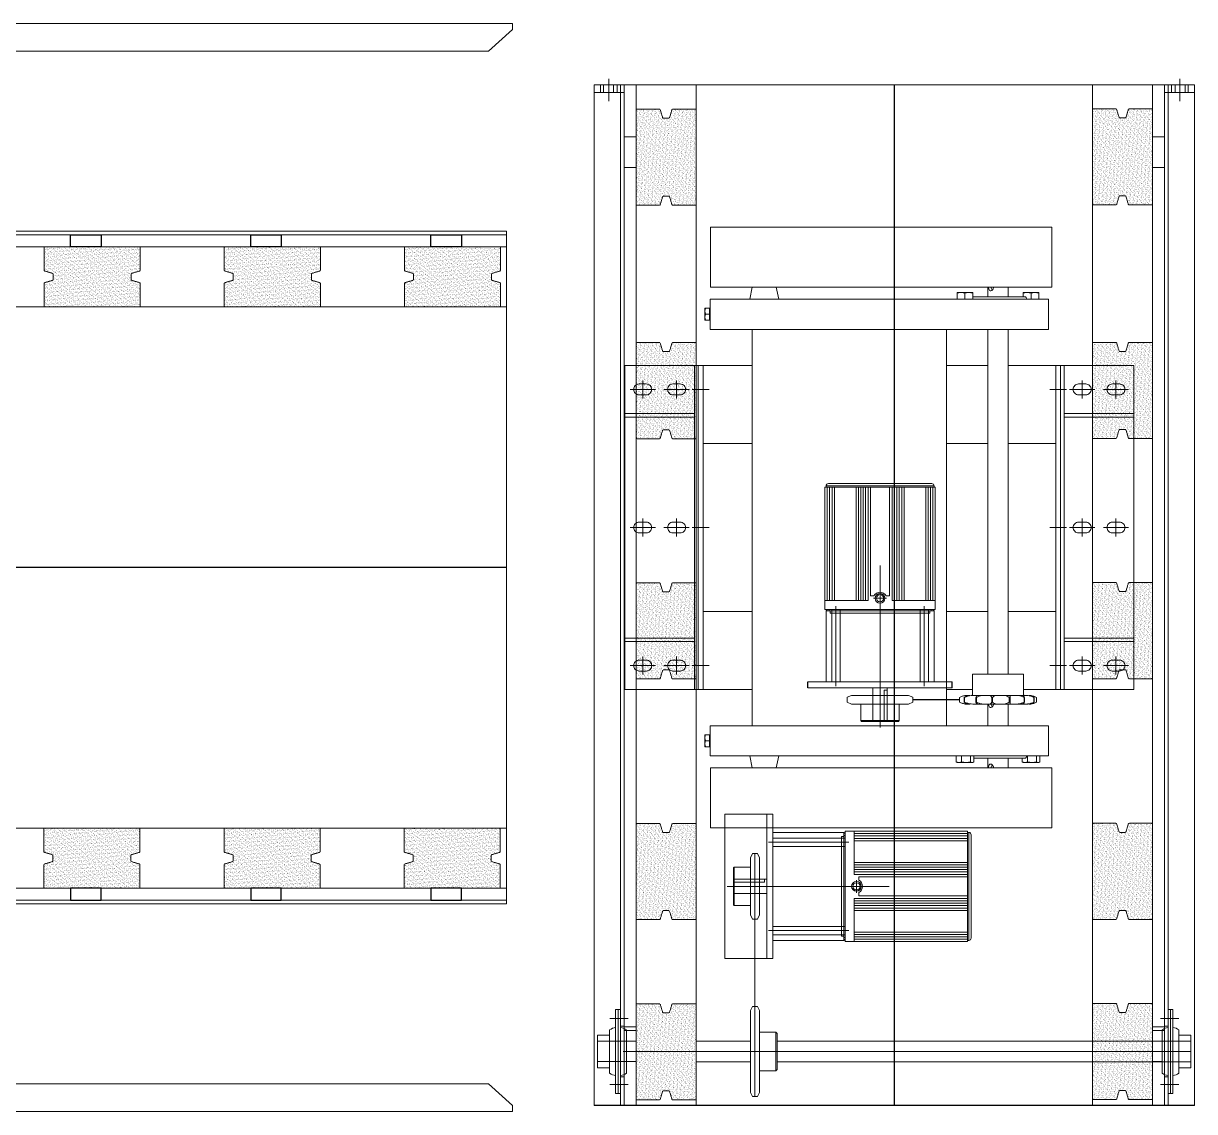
# Model space of a CAD drawing. Header units: millimetres. Extents: x -7602 to 9818, y -387 to 3388.
# Drawn here: x 4992 to 5967, y -104 to 802 of the extents above; entities that cross this region are included whole.
import ezdxf
from ezdxf.lldxf.tags import DXFTag

# ---------------------------------------------------------------- set-up
doc = ezdxf.new("R2010")
doc.units = ezdxf.units.MM
for name, pattern in [('DASHED', [0.75, 0.5, -0.25]), ('DASHED2', [0.375, 0.25, -0.125]), ('HIDDENX2', [0.75, 0.5, -0.25])]:
    doc.linetypes.add(name, pattern=pattern)
for name, color, linetype, lineweight in [('1', 1, 'Continuous', 20), ('2', 5, 'Continuous', 18), ('3', 3, 'HIDDENX2', 18), ('c', 32, 'Continuous', 18), ('LL', 2, 'DASHED', 18), ('动力滚筒线', 6, 'Continuous', 18), ('工件进老化层', 7, 'Continuous', 15), ('空板返回层', 3, 'Continuous', 15), ('粗实线', 7, 'Continuous', 25)]:
    doc.layers.add(name, color=color, linetype=linetype, lineweight=lineweight)
doc.layers.add('l-wire-jj', color=2, linetype='Continuous')
tags = doc.linetypes.add('DIVIDE', pattern=[1.25, 0.5, -0.25, 0, -0.25, 0, -0.25]).pattern_tags.tags
tags[14:15] = [DXFTag(74, 4), DXFTag(75, 0), DXFTag(340, '0'), DXFTag(46, 1.0), DXFTag(50, 0.0), DXFTag(44, 0.0), DXFTag(45, 0.0)]
tags[12:13] = [DXFTag(74, 4), DXFTag(75, 0), DXFTag(340, '0'), DXFTag(46, 1.0), DXFTag(50, 0.0), DXFTag(44, 0.0), DXFTag(45, 0.0)]
tags[10:11] = [DXFTag(74, 4), DXFTag(75, 0), DXFTag(340, '0'), DXFTag(46, 1.0), DXFTag(50, 0.0), DXFTag(44, 0.0), DXFTag(45, 0.0)]
tags[8:9] = [DXFTag(74, 4), DXFTag(75, 0), DXFTag(340, '0'), DXFTag(46, 1.0), DXFTag(50, 0.0), DXFTag(44, 0.0), DXFTag(45, 0.0)]
tags[6:7] = [DXFTag(74, 4), DXFTag(75, 0), DXFTag(340, '0'), DXFTag(46, 1.0), DXFTag(50, 0.0), DXFTag(44, 0.0), DXFTag(45, 0.0)]
tags[4:5] = [DXFTag(74, 4), DXFTag(75, 0), DXFTag(340, '0'), DXFTag(46, 1.0), DXFTag(50, 0.0), DXFTag(44, 0.0), DXFTag(45, 0.0)]

# ---------------------------------------------------------------- blocks, each defined once
blk = doc.blocks.new('gh')
h = blk.add_hatch()
h.set_pattern_fill('AR-SAND', color=4, scale=0.05, style=0)
edge = h.paths.add_edge_path(flags=0)
edge.add_arc((291448.47, 65869.15), 0.75, 270, 360)
edge.add_line((291449.22, 65869.15), (291449.22, 65887.84))
edge.add_arc((291448.47, 65887.84), 0.75, 0, 73.30076)
edge.add_line((291448.69, 65888.56), (291442.26, 65890.49))
edge.add_arc((291442.47, 65891.21), 0.75, 180, 253.30076, ccw=False)
edge.add_line((291441.72, 65891.21), (291441.72, 65895.59))
edge.add_arc((291442.47, 65895.59), 0.75, 106.69924, 180, ccw=False)
edge.add_line((291442.26, 65896.31), (291448.69, 65898.24))
edge.add_arc((291448.47, 65898.96), 0.75, 286.69924, 360)
edge.add_line((291449.22, 65898.96), (291449.22, 65917.65))
edge.add_arc((291448.47, 65917.65), 0.75, 0, 90)
edge.add_line((291448.47, 65918.4), (291409.22, 65918.4))
edge.add_line((291409.22, 65918.4), (291369.97, 65918.4))
edge.add_arc((291369.97, 65917.65), 0.75, 90, 180)
edge.add_line((291369.22, 65917.65), (291369.22, 65898.96))
edge.add_arc((291369.97, 65898.96), 0.75, 180, 253.30076)
edge.add_line((291369.76, 65898.24), (291376.19, 65896.31))
edge.add_arc((291375.97, 65895.59), 0.75, 0, 73.30076, ccw=False)
edge.add_line((291376.72, 65895.59), (291376.72, 65891.21))
edge.add_arc((291375.97, 65891.21), 0.75, 286.69924, 360, ccw=False)
edge.add_line((291376.19, 65890.49), (291369.76, 65888.56))
edge.add_arc((291369.97, 65887.84), 0.75, 106.69924, 180)
edge.add_line((291369.22, 65887.84), (291369.22, 65869.15))
edge.add_arc((291369.97, 65869.15), 0.75, 180, 270)
edge.add_line((291369.97, 65868.4), (291409.22, 65868.4))
edge.add_line((291409.22, 65868.4), (291448.47, 65868.4))
at = {"layer": '3', "lineweight": 0}
for p, q in [((291369.22, 65917.65), (291369.22, 65898.96)), ((291449.22, 65917.65), (291449.22, 65898.96)), ((291369.76, 65898.24), (291376.19, 65896.31)), ((291376.72, 65895.59), (291376.72, 65891.21)), ((291441.72, 65895.59), (291441.72, 65891.21)), ((291448.69, 65898.24), (291442.26, 65896.31)), ((291369.22, 65887.84), (291369.22, 65869.15)), ((291376.19, 65890.49), (291369.76, 65888.56)), ((291442.26, 65890.49), (291448.69, 65888.56)), ((291449.22, 65887.84), (291449.22, 65869.15))]:
    blk.add_line(p, q, dxfattribs=at)
for centre, start, end in [((291369.97, 65917.65), 90, 180), ((291448.47, 65917.65), 0, 90), ((291369.97, 65898.96), 180, 253.30076), ((291375.97, 65895.59), 0, 73.30076), ((291442.47, 65895.59), 106.69924, 180), ((291448.47, 65898.96), 286.69924, 360), ((291369.97, 65887.84), 106.69924, 180), ((291375.97, 65891.21), 286.69924, 360), ((291442.47, 65891.21), 180, 253.30076), ((291448.47, 65887.84), 0, 73.30076), ((291369.97, 65869.15), 180, 270), ((291448.47, 65869.15), 270, 0)]:
    blk.add_arc(centre, 0.75, start, end, dxfattribs=at)
at = {"layer": 'Defpoints', "color": 3, "linetype": 'DASHED', "lineweight": 0}
for p in [(291369.47, 65898.4), (291448.97, 65898.4)]:
    blk.add_point(p, dxfattribs=at)
at = {"layer": '粗实线', "lineweight": 0}
for p, q in [((291404.22, 65918.4), (291369.97, 65918.4)), ((291448.47, 65918.4), (291369.97, 65918.4)), ((291369.97, 65868.4), (291404.22, 65868.4)), ((291369.97, 65868.4), (291448.47, 65868.4))]:
    blk.add_line(p, q, dxfattribs=at)
blk = doc.blocks.new('erhgrth')
at = {"color": 1}
blk.add_line((23774.18, 98991.44, -468.32), (23774.18, 98001.44, -468.32), dxfattribs=at)
at = {"color": 1, "elevation": -888.05}
for points in [[(23497.18, 98953.94), (23507.18, 98953.94), (23507.18, 98928.54), (23497.18, 98928.54)], [(24051.18, 98953.94), (24041.18, 98953.94), (24041.18, 98928.54), (24051.18, 98928.54)], [(23497.18, 98803.94), (23507.18, 98803.94), (23507.18, 98778.54), (23497.18, 98778.54)], [(24051.18, 98803.94), (24041.18, 98803.94), (24041.18, 98778.54), (24051.18, 98778.54)], [(23497.18, 98653.94), (23507.18, 98653.94), (23507.18, 98628.54), (23497.18, 98628.54)], [(24051.18, 98653.94), (24041.18, 98653.94), (24041.18, 98628.54), (24051.18, 98628.54)]]:
    blk.add_lwpolyline(points, close=True, dxfattribs=at)
at = {"layer": '2', "color": 3, "linetype": 'Continuous', "lineweight": 0}
for p, q in [((23494.18, 98001.44, -96.35), (23494.18, 98991.44, -1536.86)), ((24054.18, 98001.44, -96.35), (24054.18, 98991.44, -1536.86))]:
    blk.add_line(p, q, dxfattribs=at)
at = {"layer": '3', "lineweight": 0}
for p, q in [((23991.18, 98989.98, -600.24), (23991.18, 98985.18, -600.24)), ((24041.18, 98985.18, -600.24), (24041.18, 98989.98, -600.24))]:
    blk.add_line(p, q, dxfattribs=at)
at = {"layer": '空板返回层', "ltscale": 0.5}
blk.add_line((23494.18, 98991.44, 106.8), (24054.18, 98991.44, -1043.43), dxfattribs=at)
at = {"layer": '粗实线', "lineweight": 0}
for p, q in [((23497.18, 98001.44, -96.35), (23497.18, 98991.44, -1536.86)), ((23507.18, 98001.44, -888.05), (23507.18, 98991.44, -888.05)), ((23557.18, 98991.44, -888.05), (23557.18, 98001.44, -888.05)), ((24041.18, 98991.44, -1392.81), (23991.18, 98991.44, -1392.81)), ((23991.18, 98991.44, -1392.81), (23991.18, 98001.44, -1392.81)), ((24041.18, 98001.44, -1392.81), (24041.18, 98991.44, -1392.81)), ((24051.18, 98001.44, -96.35), (24051.18, 98991.44, -1536.86))]:
    blk.add_line(p, q, dxfattribs=at)
at = {"color": 4, "extrusion": (0, 0, -1), "rotation": 90}
for p in [(42361.22, -192462.99, 888.05), (41877.22, -192462.79, 888.05), (42361.22, -192612.99, 888.05), (41877.22, -192612.79, 888.05), (42361.22, -192762.99, 888.05), (41877.22, -192762.79, 888.05)]:
    blk.add_blockref('gh', p, dxfattribs=at)
blk = doc.blocks.new('erhryhtyj')
at = {"layer": '2', "color": 3, "linetype": 'Continuous', "lineweight": 0}
for p, q in [((23321.18, 97001.44, 984.17), (23321.18, 99001.44, 47.55)), ((23321.18, 99001.44, 47.55), (23326.18, 99001.44, 47.55)), ((23344.18, 98981.44, 47.55), (23326.18, 99001.44, 47.55)), ((24204.18, 98981.44, 47.55), (24222.18, 99001.44, 47.55)), ((24227.18, 99001.44, 47.55), (24222.18, 99001.44, 47.55)), ((24227.18, 97001.44, 984.17), (24227.18, 99001.44, 47.55)), ((23344.18, 97021.44, -240.26), (23344.18, 98981.44, 47.55)), ((24204.18, 97021.44, -240.26), (24204.18, 98981.44, 47.55))]:
    blk.add_line(p, q, dxfattribs=at)
at = {"color": 1}
blk.add_blockref('erhgrth', (0, 5), dxfattribs=at)
blk = doc.blocks.new('A$C21461CE7')
at = {"color": 2}
for p, q in [((152.6, 116.6, 2353.14), (152.59, 121.6, 2353.14)), ((272.6, 116.6, 2353.14), (272.59, 121.6, 2353.14)), ((278.66, 106.6, 2353.14), (239.85, 106.6, 2353.14))]:
    blk.add_line(p, q, dxfattribs=at)
at = {"layer": '1', "color": 2, "lineweight": 0}
for p, q in [((212.6, 105.71, 2353.14), (212.59, 218.42, 2353.14)), ((207.13, 191.1, 2353.14), (217.88, 191.1, 2353.14)), ((175.83, 117.82, 2353.14), (175.82, 184.61, 2353.14)), ((249.36, 117.83, 2353.14), (249.36, 184.61, 2353.14)), ((212.6, 83.56, 2353.14), (212.59, 125.78, 2353.14))]:
    blk.add_line(p, q, dxfattribs=at)
at = {"layer": '2', "color": 2, "lineweight": 0}
for p, q in [((172.33, 121.6, 2353.14), (172.32, 181.6, 2353.14)), ((179.33, 121.6, 2353.14), (179.32, 181.6, 2353.14)), ((245.86, 121.6, 2353.14), (245.86, 181.6, 2353.14)), ((252.86, 121.6, 2353.14), (252.86, 181.6, 2353.14)), ((216.1, 89.6, 2353.14), (216.1, 114.6, 2353.14)), ((218.6, 114.6, 2353.14), (216.1, 114.6, 2353.14))]:
    blk.add_line(p, q, dxfattribs=at)
at = {"layer": '动力滚筒线', "color": 2, "lineweight": 0}
for p, q in [((206.6, 89.6, 2353.14), (206.6, 116.6, 2353.14)), ((218.6, 89.6, 2353.14), (218.6, 116.6, 2353.14))]:
    blk.add_line(p, q, dxfattribs=at)
at = {"layer": '工件进老化层', "color": 2, "ltscale": 0.5}
for p, q in [((71.4, 500, 2353.14), (71.4, 450, 2353.14)), ((71.4, 500, 2353.14), (116.2, 500, 2353.14)), ((310.8, 500, 2353.14), (116.2, 500, 2353.14)), ((310.8, 500, 2353.14), (355.6, 500, 2353.14)), ((355.61, 450, 2353.14), (355.6, 500, 2353.14)), ((71.4, 450, 2353.14), (116.2, 450, 2353.14)), ((106.2, 450, 2353.14), (104.2, 440, 2353.14)), ((310.81, 450, 2353.14), (116.2, 450, 2353.14)), ((128.2, 440, 2353.14), (126.2, 450, 2353.14)), ((302.31, 450, 2353.14), (302.31, 442, 2353.14)), ((310.81, 450, 2353.14), (355.61, 450, 2353.14)), ((319.31, 442, 2353.14), (319.31, 450, 2353.14)), ((121.5, 440, 2353.14), (71.2, 440, 2353.14)), ((71.2, 440, 2353.14), (71.2, 436.5, 2353.14)), ((352.81, 440, 2353.14), (121.5, 440, 2353.14)), ((276.81, 445.09, 2353.14), (276.81, 445.67, 2353.14)), ((276.81, 445.67, 2353.14), (280.06, 445.67, 2353.14)), ((276.81, 440, 2353.14), (276.81, 445.09, 2353.14)), ((283.31, 445.09, 2353.14), (280.06, 445.67, 2353.14)), ((280.06, 445.67, 2353.14), (286.56, 445.67, 2353.14)), ((283.31, 440, 2353.14), (283.31, 445.09, 2353.14)), ((289.81, 445.09, 2353.14), (286.56, 445.67, 2353.14)), ((289.81, 445.67, 2353.14), (286.56, 445.67, 2353.14)), ((289.81, 445.67, 2353.14), (289.81, 445.09, 2353.14)), ((289.81, 440, 2353.14), (289.81, 445.09, 2353.14)), ((289.81, 442, 2353.14), (290.89, 442, 2353.14)), ((290.89, 442, 2353.14), (333.81, 442, 2353.14)), ((331.8, 445.09, 2353.14), (331.8, 445.68, 2353.14)), ((331.8, 445.68, 2353.14), (335.05, 445.68, 2353.14)), ((331.8, 442, 2353.14), (331.8, 445.09, 2353.14)), ((338.3, 445.1, 2353.14), (335.05, 445.68, 2353.14)), ((335.05, 445.68, 2353.14), (341.55, 445.68, 2353.14)), ((338.3, 440, 2353.14), (338.3, 445.1, 2353.14)), ((344.8, 445.1, 2353.14), (341.55, 445.68, 2353.14)), ((344.8, 445.68, 2353.14), (341.55, 445.68, 2353.14)), ((344.8, 445.68, 2353.14), (344.8, 445.1, 2353.14)), ((344.8, 440, 2353.14), (344.8, 445.1, 2353.14)), ((352.81, 440, 2353.14), (352.81, 415, 2353.14)), ((67.27, 432.5, 2353.14), (66.82, 432.5, 2353.14)), ((66.82, 432.5, 2353.14), (66.82, 430, 2353.14)), ((67.27, 427.5, 2353.14), (66.82, 430, 2353.14)), ((66.82, 430, 2353.14), (66.82, 425, 2353.14)), ((70.7, 432.5, 2353.14), (67.27, 432.5, 2353.14)), ((71.2, 432.5, 2353.14), (70.7, 432.5, 2353.14)), ((70.7, 432.5, 2353.14), (70.7, 430, 2353.14)), ((70.7, 430, 2353.14), (70.7, 427.5, 2353.14)), ((71.2, 436.5, 2353.14), (71.2, 415, 2353.14)), ((67.27, 422.5, 2353.14), (66.82, 425, 2353.14)), ((66.82, 422.5, 2353.14), (66.82, 425, 2353.14)), ((66.82, 422.5, 2353.14), (67.27, 422.5, 2353.14)), ((70.7, 427.5, 2353.14), (67.27, 427.5, 2353.14)), ((70.7, 422.5, 2353.14), (67.27, 422.5, 2353.14)), ((70.7, 427.5, 2353.14), (70.7, 425, 2353.14)), ((70.7, 425, 2353.14), (70.7, 422.5, 2353.14)), ((70.7, 422.5, 2353.14), (71.2, 422.5, 2353.14)), ((71.2, 415, 2353.14), (352.81, 415, 2353.14)), ((302.31, 415, 2353.14), (302.31, 128, 2353.14)), ((319.31, 128, 2353.14), (319.31, 415, 2353.14)), ((58.2, 115, 2353.14), (58.2, 385, 2353.14)), ((106.2, 385, 2353.14), (61.2, 385, 2353.14)), ((61.2, 385, 2353.14), (61.2, 115, 2353.14)), ((65.2, 385, 2353.14), (65.2, 115, 2353.14)), ((302.31, 385, 2353.14), (267.81, 385, 2353.14)), ((362.81, 385, 2353.14), (319.31, 385, 2353.14)), ((358.81, 115, 2353.14), (358.81, 385, 2353.14)), ((362.81, 115, 2353.14), (362.81, 385, 2353.14)), ((365.81, 115, 2353.14), (365.81, 385, 2353.14)), ((15, 357.5, 2353.14), (15, 372.5, 2353.14)), ((43.2, 357.5, 2353.14), (43.2, 372.5, 2353.14)), ((380.81, 357.5, 2353.14), (380.81, 372.5, 2353.14)), ((409, 357.5, 2353.14), (409, 372.5, 2353.14)), ((25.5, 365, 2353.14), (4.5, 365, 2353.14)), ((53.7, 365, 2353.14), (32.7, 365, 2353.14)), ((67.17, 365, 2353.14), (56.08, 365, 2353.14)), ((67.17, 365, 2353.14), (56.08, 365, 2353.14)), ((70.2, 365, 2353.14), (56.2, 365, 2353.14)), ((353.81, 365, 2353.14), (367.81, 365, 2353.14)), ((370.31, 365, 2353.14), (391.31, 365, 2353.14)), ((398.5, 365, 2353.14), (419.5, 365, 2353.14)), ((58.2, 345, 2353.14), (0, 345, 2353.14)), ((58.2, 342, 2353.14), (0, 342, 2353.14)), ((365.81, 345, 2353.14), (424, 345, 2353.14)), ((365.81, 342, 2353.14), (424, 342, 2353.14)), ((106.2, 320, 2353.14), (65.2, 320, 2353.14)), ((302.31, 320, 2353.14), (267.81, 320, 2353.14)), ((358.81, 320, 2353.14), (319.31, 320, 2353.14)), ((15, 242.5, 2353.14), (15, 257.5, 2353.14)), ((43.2, 242.5, 2353.14), (43.2, 257.5, 2353.14)), ((380.81, 242.5, 2353.14), (380.81, 257.5, 2353.14)), ((409, 242.5, 2353.14), (409, 257.5, 2353.14)), ((25.5, 250, 2353.14), (4.5, 250, 2353.14)), ((53.7, 250, 2353.14), (32.7, 250, 2353.14)), ((67.17, 250, 2353.14), (56.08, 250, 2353.14)), ((67.17, 250, 2353.14), (56.08, 250, 2353.14)), ((70.2, 250, 2353.14), (56.2, 250, 2353.14)), ((353.81, 250, 2353.14), (367.81, 250, 2353.14)), ((370.31, 250, 2353.14), (391.31, 250, 2353.14)), ((398.5, 250, 2353.14), (419.5, 250, 2353.14)), ((65.2, 180, 2353.14), (106.2, 180, 2353.14)), ((267.81, 180, 2353.14), (302.31, 180, 2353.14)), ((319.31, 180, 2353.14), (358.81, 180, 2353.14)), ((58.2, 158, 2353.14), (0.01, 158, 2353.14)), ((365.81, 158, 2353.14), (424.01, 158, 2353.14)), ((58.2, 155, 2353.14), (0.01, 155, 2353.14)), ((365.81, 155, 2353.14), (424.01, 155, 2353.14)), ((15.01, 127.5, 2353.14), (15.01, 142.5, 2353.14)), ((43.2, 127.5, 2353.14), (43.2, 142.5, 2353.14)), ((380.81, 127.5, 2353.14), (380.81, 142.5, 2353.14)), ((409.01, 127.5, 2353.14), (409.01, 142.5, 2353.14)), ((25.51, 135, 2353.14), (4.51, 135, 2353.14)), ((53.7, 135, 2353.14), (32.7, 135, 2353.14)), ((67.18, 135, 2353.14), (56.08, 135, 2353.14)), ((70.2, 135, 2353.14), (56.2, 135, 2353.14)), ((289.51, 128, 2353.14), (289.51, 110.8, 2353.14)), ((289.51, 128, 2353.14), (332.11, 128, 2353.14)), ((332.11, 110.8, 2353.14), (332.11, 128, 2353.14)), ((353.81, 135, 2353.14), (367.81, 135, 2353.14)), ((370.31, 135, 2353.14), (391.31, 135, 2353.14)), ((398.51, 135, 2353.14), (419.51, 135, 2353.14)), ((61.2, 115, 2353.14), (106.2, 115, 2353.14)), ((267.81, 115, 2353.14), (289.51, 115, 2353.14)), ((278.66, 108.55, 2353.14), (278.7, 108.55, 2353.14)), ((278.66, 104.65, 2353.14), (278.66, 108.55, 2353.14)), ((278.7, 108.55, 2353.14), (278.7, 104.65, 2353.14)), ((282.74, 108.55, 2353.14), (283.01, 108.55, 2353.14)), ((282.74, 104.65, 2353.14), (282.74, 108.55, 2353.14)), ((283.01, 108.55, 2353.14), (283.01, 104.65, 2353.14)), ((285.24, 110.2, 2353.14), (283.95, 110.14, 2353.14)), ((284.85, 110.2, 2353.14), (285.24, 110.2, 2353.14)), ((287.2, 110.2, 2353.14), (285.24, 110.2, 2353.14)), ((289.7, 110.2, 2353.14), (288.39, 110.14, 2353.14)), ((294.12, 110.2, 2353.14), (289.7, 110.2, 2353.14)), ((292.39, 108.55, 2353.14), (292.83, 108.55, 2353.14)), ((292.39, 104.65, 2353.14), (292.39, 108.55, 2353.14)), ((292.83, 108.55, 2353.14), (292.83, 104.65, 2353.14)), ((293.75, 110.14, 2353.14), (294.1, 110.2, 2353.14)), ((294.1, 110.2, 2353.14), (298.34, 110.2, 2353.14)), ((298.34, 110.2, 2353.14), (297.27, 110.14, 2353.14)), ((304.37, 110.2, 2353.14), (298.34, 110.2, 2353.14)), ((304.61, 110.14, 2353.14), (304.37, 110.2, 2353.14)), ((304.37, 110.2, 2353.14), (309.45, 110.2, 2353.14)), ((305.68, 108.55, 2353.14), (306.21, 108.55, 2353.14)), ((305.68, 104.65, 2353.14), (305.68, 108.55, 2353.14)), ((306.21, 108.55, 2353.14), (306.21, 104.65, 2353.14)), ((309.45, 110.2, 2353.14), (308.83, 110.14, 2353.14)), ((315.91, 110.2, 2353.14), (309.45, 110.2, 2353.14)), ((316.71, 110.14, 2353.14), (315.91, 110.2, 2353.14)), ((315.91, 110.2, 2353.14), (320.84, 110.2, 2353.14)), ((319.99, 108.55, 2353.14), (320.5, 108.55, 2353.14)), ((319.99, 104.65, 2353.14), (319.99, 108.55, 2353.14)), ((320.5, 108.55, 2353.14), (320.5, 104.65, 2353.14)), ((320.8, 110.16, 2353.14), (320.78, 110.14, 2353.14)), ((326.45, 110.2, 2353.14), (320.84, 110.2, 2353.14)), ((320.89, 103.38, 2353.14), (320.89, 109.83, 2353.14)), ((327.63, 110.14, 2353.14), (326.45, 110.2, 2353.14)), ((326.45, 110.2, 2353.14), (330.23, 110.2, 2353.14)), ((333.89, 110.2, 2353.14), (330.09, 110.2, 2353.14)), ((330.23, 110.2, 2353.14), (330.76, 110.14, 2353.14)), ((332.11, 115, 2353.14), (362.81, 115, 2353.14)), ((332.48, 108.55, 2353.14), (332.88, 108.55, 2353.14)), ((332.48, 104.65, 2353.14), (332.48, 108.55, 2353.14)), ((332.88, 108.55, 2353.14), (332.88, 104.65, 2353.14)), ((335.23, 110.14, 2353.14), (333.89, 110.2, 2353.14)), ((333.89, 110.2, 2353.14), (335.78, 110.2, 2353.14)), ((337.99, 110.14, 2353.14), (336.76, 110.2, 2353.14)), ((340.68, 108.55, 2353.14), (340.88, 108.55, 2353.14)), ((340.68, 104.65, 2353.14), (340.68, 108.55, 2353.14)), ((340.88, 108.55, 2353.14), (340.88, 104.65, 2353.14)), ((342.96, 104.65, 2353.14), (342.96, 108.55, 2353.14)), ((278.66, 104.65, 2353.14), (278.7, 104.65, 2353.14)), ((282.74, 104.65, 2353.14), (283.01, 104.65, 2353.14)), ((283.95, 103.06, 2353.14), (285.24, 103, 2353.14)), ((284.86, 103, 2353.14), (285.24, 103, 2353.14)), ((285.24, 103, 2353.14), (287.21, 103, 2353.14)), ((288.39, 103.06, 2353.14), (289.7, 103, 2353.14)), ((289.7, 103, 2353.14), (294.12, 103, 2353.14)), ((292.39, 104.65, 2353.14), (292.83, 104.65, 2353.14)), ((294.1, 103, 2353.14), (293.75, 103.06, 2353.14)), ((294.1, 103, 2353.14), (298.34, 103, 2353.14)), ((297.27, 103.06, 2353.14), (298.34, 103, 2353.14)), ((298.34, 103, 2353.14), (304.37, 103, 2353.14)), ((302.31, 103, 2353.14), (302.31, 85, 2353.14)), ((304.37, 103, 2353.14), (304.61, 103.06, 2353.14)), ((304.37, 103, 2353.14), (309.45, 103, 2353.14)), ((305.68, 104.65, 2353.14), (306.21, 104.65, 2353.14)), ((308.83, 103.06, 2353.14), (309.45, 103, 2353.14)), ((309.45, 103, 2353.14), (315.91, 103, 2353.14)), ((315.91, 103, 2353.14), (316.71, 103.06, 2353.14)), ((315.91, 103, 2353.14), (320.84, 103, 2353.14)), ((319.31, 85, 2353.14), (319.31, 103, 2353.14)), ((319.99, 104.65, 2353.14), (320.5, 104.65, 2353.14)), ((320.78, 103.06, 2353.14), (320.8, 103.04, 2353.14)), ((320.84, 103, 2353.14), (326.45, 103, 2353.14)), ((326.45, 103, 2353.14), (327.63, 103.06, 2353.14)), ((326.45, 103, 2353.14), (330.23, 103, 2353.14)), ((330.1, 103, 2353.14), (333.89, 103, 2353.14)), ((330.76, 103.06, 2353.14), (330.23, 103, 2353.14)), ((332.48, 104.65, 2353.14), (332.88, 104.65, 2353.14)), ((333.89, 103, 2353.14), (335.23, 103.06, 2353.14)), ((333.89, 103, 2353.14), (335.78, 103, 2353.14)), ((336.76, 103, 2353.14), (337.99, 103.06, 2353.14)), ((340.68, 104.65, 2353.14), (340.88, 104.65, 2353.14)), ((71.2, 85, 2353.14), (121.2, 85, 2353.14)), ((71.2, 63.5, 2353.14), (71.2, 85, 2353.14)), ((352.81, 85, 2353.14), (121.2, 85, 2353.14)), ((352.81, 85, 2353.14), (352.81, 60, 2353.14)), ((67.28, 77.5, 2353.14), (66.83, 77.5, 2353.14)), ((66.83, 77.5, 2353.14), (66.83, 75, 2353.14)), ((67.28, 72.5, 2353.14), (66.83, 75, 2353.14)), ((66.83, 75, 2353.14), (66.83, 70, 2353.14)), ((67.28, 67.5, 2353.14), (66.83, 70, 2353.14)), ((66.83, 67.5, 2353.14), (66.83, 70, 2353.14)), ((70.7, 77.5, 2353.14), (67.28, 77.5, 2353.14)), ((70.7, 72.5, 2353.14), (67.28, 72.5, 2353.14)), ((71.2, 77.5, 2353.14), (70.7, 77.5, 2353.14)), ((70.7, 77.5, 2353.14), (70.7, 75, 2353.14)), ((70.7, 75, 2353.14), (70.7, 72.5, 2353.14)), ((70.7, 72.5, 2353.14), (70.7, 70, 2353.14)), ((70.7, 70, 2353.14), (70.7, 67.5, 2353.14)), ((66.83, 67.5, 2353.14), (67.28, 67.5, 2353.14)), ((70.7, 67.5, 2353.14), (67.28, 67.5, 2353.14)), ((70.7, 67.5, 2353.14), (71.2, 67.5, 2353.14)), ((71.2, 60, 2353.14), (71.2, 63.5, 2353.14)), ((121.51, 60, 2353.14), (71.2, 60, 2353.14)), ((106.21, 50, 2353.14), (104.21, 60, 2353.14)), ((352.81, 60, 2353.14), (121.51, 60, 2353.14)), ((128.21, 60, 2353.14), (126.21, 50, 2353.14)), ((275.88, 60, 2353.14), (275.88, 54.9, 2353.14)), ((280.44, 60, 2353.14), (280.44, 54.9, 2353.14)), ((287.88, 60, 2353.14), (287.88, 54.91, 2353.14)), ((290.76, 60, 2353.14), (290.76, 54.91, 2353.14)), ((335.43, 60, 2353.14), (335.43, 54.91, 2353.14)), ((342.88, 60, 2353.14), (342.88, 54.91, 2353.14)), ((345.75, 60, 2353.14), (345.75, 54.91, 2353.14)), ((71.41, 50, 2353.14), (71.41, 0, 2353.14)), ((71.41, 50, 2353.14), (116.21, 50, 2353.14)), ((310.81, 50, 2353.14), (116.21, 50, 2353.14)), ((275.88, 54.9, 2353.14), (278.16, 54.32, 2353.14)), ((276.3, 54.69, 2353.14), (275.88, 54.9, 2353.14)), ((276.82, 54.32, 2353.14), (276.28, 54.63, 2353.14)), ((276.82, 54.32, 2353.14), (278.16, 54.32, 2353.14)), ((284.16, 54.32, 2353.14), (278.16, 54.32, 2353.14)), ((280.44, 54.9, 2353.14), (284.16, 54.32, 2353.14)), ((289.32, 54.32, 2353.14), (284.16, 54.32, 2353.14)), ((289.32, 54.32, 2353.14), (289.82, 54.32, 2353.14)), ((290.35, 54.63, 2353.14), (289.82, 54.32, 2353.14)), ((333.81, 58, 2353.14), (290.76, 58, 2353.14)), ((302.31, 58, 2353.14), (302.31, 50, 2353.14)), ((310.81, 50, 2353.14), (355.61, 50, 2353.14)), ((319.31, 50, 2353.14), (319.31, 58, 2353.14)), ((330.87, 58, 2353.14), (330.87, 54.91, 2353.14)), ((330.87, 54.91, 2353.14), (333.15, 54.33, 2353.14)), ((331.29, 54.7, 2353.14), (330.87, 54.91, 2353.14)), ((331.81, 54.33, 2353.14), (331.27, 54.64, 2353.14)), ((331.81, 54.33, 2353.14), (333.15, 54.33, 2353.14)), ((339.16, 54.33, 2353.14), (333.15, 54.33, 2353.14)), ((335.43, 54.91, 2353.14), (339.16, 54.33, 2353.14)), ((344.31, 54.33, 2353.14), (339.16, 54.33, 2353.14)), ((344.81, 54.33, 2353.14), (344.31, 54.33, 2353.14)), ((345.35, 54.64, 2353.14), (344.81, 54.33, 2353.14)), ((355.61, 0, 2353.14), (355.61, 50, 2353.14)), ((310.81, 0, 2353.14), (71.41, 0, 2353.14)), ((310.81, 0, 2353.14), (355.61, 0, 2353.14))]:
    blk.add_line(p, q, dxfattribs=at)
at = {"layer": '工件进老化层', "color": 2, "ltscale": 0.5, "elevation": 2353.14}
for points in [[(307, 450), (306.99, 449.74), (306.77, 448.82), (306.31, 448.01), (305.65, 447.38), (304.91, 447.04), (304.24, 447.04), (303.7, 447.34), (303.3, 447.92), (303.04, 448.76), (302.93, 449.75), (302.93, 450)], [(280.06, 445.67), (279.83, 445.67), (276.81, 445.09)], [(286.56, 445.67), (286.33, 445.67), (283.31, 445.09)], [(335.05, 445.68), (334.82, 445.67), (331.8, 445.09)], [(341.55, 445.68), (341.32, 445.67), (338.3, 445.1)], [(66.82, 430), (66.82, 430.18), (67.27, 432.5)], [(66.82, 425), (66.82, 425.18), (67.27, 427.5)], [(106.2, 415), (106.2, 85)], [(267.81, 85), (267.81, 415)], [(307.01, 103), (307, 102.74), (306.78, 101.82), (306.32, 101.01), (305.66, 100.38), (304.92, 100.04), (304.25, 100.04), (303.71, 100.34), (303.31, 100.92), (303.05, 101.76), (302.94, 102.75), (302.94, 103)], [(320.5, 104.65), (320.8, 103.88), (320.89, 103.33), (320.78, 103.06)], [(66.83, 75), (66.83, 75.18), (67.28, 77.5)], [(66.83, 70), (66.83, 70.18), (67.28, 72.5)], [(278.16, 54.32), (278.32, 54.33), (280.44, 54.9)], [(284.16, 54.32), (284.43, 54.33), (287.88, 54.91)], [(287.88, 54.91), (288.97, 54.36), (289.32, 54.32)], [(289.32, 54.32), (290.44, 54.69), (290.76, 54.91)], [(302.94, 50), (302.97, 50.71), (303.13, 51.58), (303.44, 52.32), (303.93, 52.82), (304.57, 53), (305.26, 52.84), (305.94, 52.39), (306.54, 51.67), (306.92, 50.73), (307.01, 50)], [(333.15, 54.33), (333.31, 54.33), (335.43, 54.91)], [(339.16, 54.33), (339.42, 54.33), (342.88, 54.91)], [(342.88, 54.91), (343.96, 54.36), (344.31, 54.33)], [(344.31, 54.33), (345.44, 54.69), (345.75, 54.91)]]:
    blk.add_lwpolyline(points, dxfattribs=at)
for points in [[(0.01, 115), (0, 385), (61.2, 385), (61.2, 115)], [(424.01, 115), (424, 385), (362.81, 385), (362.81, 115)]]:
    blk.add_lwpolyline(points, close=True, dxfattribs=at)
for points in [[(7.5, 365, -0.414214), (12, 369.5), (18, 369.5, -0.414214), (22.5, 365, -0.414214), (18, 360.5), (12, 360.5, -0.414214)], [(35.7, 365, -0.414214), (40.2, 369.5), (46.2, 369.5, -0.414214), (50.7, 365, -0.414214), (46.2, 360.5), (40.2, 360.5, -0.414214)], [(388.31, 365, 0.414214), (383.81, 369.5), (377.81, 369.5, 0.414214), (373.31, 365, 0.414214), (377.81, 360.5), (383.81, 360.5, 0.414214)], [(416.5, 365, 0.414214), (412, 369.5), (406, 369.5, 0.414214), (401.5, 365, 0.414214), (406, 360.5), (412, 360.5, 0.414214)], [(7.5, 250, -0.414214), (12, 254.5), (18, 254.5, -0.414214), (22.5, 250, -0.414214), (18, 245.5), (12, 245.5, -0.414214)], [(35.7, 250, -0.414214), (40.2, 254.5), (46.2, 254.5, -0.414214), (50.7, 250, -0.414214), (46.2, 245.5), (40.2, 245.5, -0.414214)], [(388.31, 250, 0.414214), (383.81, 254.5), (377.81, 254.5, 0.414214), (373.31, 250, 0.414214), (377.81, 245.5), (383.81, 245.5, 0.414214)], [(416.5, 250, 0.414214), (412, 254.5), (406, 254.5, 0.414214), (401.5, 250, 0.414214), (406, 245.5), (412, 245.5, 0.414214)], [(7.51, 135, -0.414214), (12.01, 139.5), (18.01, 139.5, -0.414214), (22.51, 135, -0.414214), (18.01, 130.5), (12.01, 130.5, -0.414214)], [(35.7, 135, -0.414214), (40.2, 139.5), (46.2, 139.5, -0.414214), (50.7, 135, -0.414214), (46.2, 130.5), (40.2, 130.5, -0.414214)], [(388.31, 135, 0.414214), (383.81, 139.5), (377.81, 139.5, 0.414214), (373.31, 135, 0.414214), (377.81, 130.5), (383.81, 130.5, 0.414214)], [(416.51, 135, 0.414214), (412.01, 139.5), (406.01, 139.5, 0.414214), (401.51, 135, 0.414214), (406.01, 130.5), (412.01, 130.5, 0.414214)]]:
    blk.add_lwpolyline(points, format="xyb", close=True, dxfattribs=at)
at = {"layer": '工件进老化层', "color": 2, "ltscale": 0.5}
for centre, radius, start, end in [((308.68, 449.88, 2353.14), 3.58, 178.0208, 219.3626), ((328.33, 437.63, 2353.14), 7, 19.75959, 38.59308), ((284.35, 99.09, 2353.14), 11.04, 96.24038, 121.01128), ((285.22, 96.5, 2353.14), 13.7, 95.32827, 118.42577), ((286.91, 104.02, 2353.14), 6.16, 96.08101, 132.63498), ((290.27, 93.92, 2353.14), 16.33, 96.62216, 116.39201), ((284.86, 97.5, 2353.14), 12.7, 95.15454, 97.73443), ((284.86, 97.5, 2353.14), 12.7, 90.00122, 95.15454), ((288.91, 110.8, 2353.14), 0.6, 270.00122, 0.00122), ((294.11, 108.45, 2353.14), 1.73, 102.20452, 176.80347), ((299.76, 96.23, 2353.14), 14.13, 100.15766, 119.35359), ((311.41, 113.54, 2353.14), 7.6, 206.57917, 221.07243), ((312.88, 100.53, 2353.14), 10.43, 112.88384, 129.77383), ((314.5, 101.42, 2353.14), 9, 52.42511, 75.82081), ((317.15, 110.26, 2353.14), 3.77, 332.90285, 353.38713), ((325.79, 96.35, 2353.14), 13.91, 61.25019, 82.38521), ((330.39, 107.44, 2353.14), 2.72, 23.92569, 82.0325), ((332.71, 110.8, 2353.14), 0.6, 180.00122, 270.00122), ((333.67, 94.67, 2353.14), 15.55, 63.19391, 84.25181), ((336.77, 97.5, 2353.14), 12.7, 84.95933, 90.00122), ((336.11, 102.36, 2353.14), 7.82, 52.41429, 84.99355), ((336.77, 97.5, 2353.14), 12.7, 82.27776, 84.95933), ((336.85, 98.01, 2353.14), 12.19, 59.87773, 84.6495), ((284.48, 114.52, 2353.14), 11.46, 239.49107, 263.4202), ((285.23, 116.75, 2353.14), 13.75, 241.61694, 264.63392), ((286.79, 108.91, 2353.14), 5.88, 226.45865, 264.83024), ((290.05, 118.54, 2353.14), 15.57, 243.12409, 263.86662), ((284.85, 115.7, 2353.14), 12.7, 262.34157, 264.95933), ((284.85, 115.7, 2353.14), 12.7, 264.95933, 270.00122), ((294.22, 104.84, 2353.14), 1.84, 185.83538, 255.16153), ((299.19, 115.38, 2353.14), 12.47, 239.35766, 261.13598), ((318.15, 95.14, 2353.14), 15.69, 142.67375, 149.67953), ((308.68, 102.88, 2353.14), 3.58, 178.02095, 219.36287), ((311.46, 110.32, 2353.14), 7.72, 227.23808, 250.10914), ((313.51, 113.82, 2353.14), 11.23, 286.52907, 305.2299), ((325.35, 118.18, 2353.14), 15.29, 278.57995, 297.78954), ((330.36, 105.79, 2353.14), 2.76, 278.35635, 335.69035), ((333.54, 118.98, 2353.14), 16.01, 276.05762, 296.50155), ((336.77, 115.7, 2353.14), 12.7, 270.00122, 275.15454), ((335.99, 111.16, 2353.14), 8.14, 275.68081, 306.91624), ((336.77, 115.7, 2353.14), 12.7, 275.15454, 277.74063), ((336.91, 114.99, 2353.14), 11.98, 275.1323, 300.34536), ((328.34, 62.37, 2353.14), 7, 321.40937, 340.24285), ((308.67, 50.13, 2353.14), 3.57, 140.03409, 182.02865)]:
    blk.add_arc(centre, radius, start, end, dxfattribs=at)
at = {"layer": '粗实线', "color": 2, "lineweight": 0}
for p, q in [((166.59, 283.6, 2353.14), (212.59, 283.6, 2353.14)), ((166.59, 283.6, 2353.14), (166.59, 181.6, 2353.14)), ((167.59, 283.6, 2353.14), (167.59, 284.6, 2353.14)), ((167.59, 284.6, 2353.14), (212.59, 284.6, 2353.14)), ((168.59, 283.6, 2353.14), (168.59, 189.1, 2353.14)), ((169.59, 286.6, 2353.14), (212.59, 286.6, 2353.14)), ((170.59, 283.6, 2353.14), (170.59, 189.1, 2353.14)), ((172.59, 283.6, 2353.14), (172.59, 189.1, 2353.14)), ((174.59, 283.6, 2353.14), (174.59, 189.1, 2353.14)), ((192.59, 283.6, 2353.14), (192.59, 189.1, 2353.14)), ((194.59, 283.6, 2353.14), (194.59, 189.1, 2353.14)), ((196.59, 283.6, 2353.14), (196.59, 189.1, 2353.14)), ((198.59, 283.6, 2353.14), (198.59, 189.1, 2353.14)), ((200.59, 283.6, 2353.14), (200.59, 189.1, 2353.14)), ((202.59, 283.6, 2353.14), (202.59, 189.1, 2353.14)), ((204.59, 283.6, 2353.14), (204.59, 193.1, 2353.14)), ((255.59, 286.6, 2353.14), (212.59, 286.6, 2353.14)), ((257.59, 284.6, 2353.14), (212.59, 284.6, 2353.14)), ((258.59, 283.6, 2353.14), (212.59, 283.6, 2353.14)), ((220.59, 283.6, 2353.14), (220.59, 193.1, 2353.14)), ((222.59, 283.6, 2353.14), (222.59, 189.1, 2353.14)), ((224.59, 283.6, 2353.14), (224.59, 189.1, 2353.14)), ((226.59, 283.6, 2353.14), (226.59, 189.1, 2353.14)), ((228.59, 283.6, 2353.14), (228.59, 189.1, 2353.14)), ((230.59, 283.6, 2353.14), (230.59, 189.1, 2353.14)), ((232.59, 283.6, 2353.14), (232.59, 189.1, 2353.14)), ((250.59, 283.6, 2353.14), (250.59, 189.1, 2353.14)), ((252.59, 283.6, 2353.14), (252.59, 189.1, 2353.14)), ((254.59, 283.6, 2353.14), (254.59, 189.1, 2353.14)), ((256.59, 283.6, 2353.14), (256.59, 189.1, 2353.14)), ((257.59, 283.6, 2353.14), (257.59, 284.6, 2353.14)), ((258.59, 283.6, 2353.14), (258.59, 181.6, 2353.14)), ((166.59, 189.1, 2353.14), (202.59, 189.1, 2353.14)), ((204.59, 193.1, 2353.14), (207.4, 193.1, 2353.14)), ((220.59, 193.1, 2353.14), (217.79, 193.1, 2353.14)), ((258.59, 189.1, 2353.14), (222.59, 189.1, 2353.14)), ((166.59, 181.6, 2353.14), (212.59, 181.6, 2353.14)), ((167.59, 180.6, 2353.14), (168.59, 181.6, 2353.14)), ((167.59, 180.6, 2353.14), (257.59, 180.6, 2353.14)), ((167.59, 121.6, 2353.14), (167.59, 180.6, 2353.14)), ((256.59, 181.6, 2353.14), (168.59, 181.6, 2353.14)), ((170.09, 180.6, 2353.14), (170.09, 181.6, 2353.14)), ((170.09, 180.6, 2353.14), (212.59, 180.6, 2353.14)), ((171.09, 180.6, 2353.14), (171.09, 178.6, 2353.14)), ((171.09, 178.6, 2353.14), (212.59, 178.6, 2353.14)), ((258.59, 181.6, 2353.14), (212.59, 181.6, 2353.14)), ((255.09, 180.6, 2353.14), (212.59, 180.6, 2353.14)), ((254.09, 178.6, 2353.14), (212.59, 178.6, 2353.14)), ((254.09, 180.6, 2353.14), (254.09, 178.6, 2353.14)), ((255.09, 180.6, 2353.14), (255.09, 181.6, 2353.14)), ((256.59, 181.6, 2353.14), (257.59, 180.6, 2353.14)), ((257.59, 121.6, 2353.14), (257.59, 180.6, 2353.14)), ((272.59, 121.6, 2353.14), (152.59, 121.6, 2353.14)), ((257.59, 121.6, 2353.14), (167.59, 121.6, 2353.14)), ((272.6, 116.6, 2353.14), (152.6, 116.6, 2353.14)), ((185.34, 108.75, 2353.14), (188.84, 110.25, 2353.14)), ((185.34, 108.75, 2353.14), (185.34, 104.45, 2353.14)), ((236.35, 110.25, 2353.14), (188.84, 110.25, 2353.14)), ((230.6, 116.6, 2353.14), (194.6, 116.6, 2353.14)), ((239.85, 108.75, 2353.14), (236.35, 110.25, 2353.14)), ((239.85, 104.45, 2353.14), (239.85, 108.75, 2353.14)), ((185.34, 104.45, 2353.14), (188.84, 102.95, 2353.14)), ((188.84, 102.95, 2353.14), (236.35, 102.95, 2353.14)), ((196.6, 89.25, 2353.14), (196.6, 102.95, 2353.14)), ((228.6, 89.25, 2353.14), (228.6, 102.95, 2353.14)), ((239.85, 104.45, 2353.14), (236.35, 102.95, 2353.14))]:
    blk.add_line(p, q, dxfattribs=at)
at = {"layer": '粗实线', "color": 2, "linetype": 'Continuous', "lineweight": 0}
for p, q in [((197.25, 88.6, 2353.14), (196.6, 89.25, 2353.14)), ((196.6, 89.25, 2353.14), (228.6, 89.25, 2353.14)), ((197.25, 88.6, 2353.14), (227.95, 88.6, 2353.14)), ((227.95, 88.6, 2353.14), (228.6, 89.25, 2353.14))]:
    blk.add_line(p, q, dxfattribs=at)
at = {"layer": '粗实线', "color": 2, "lineweight": 0}
for radius in [4.04, 3]:
    blk.add_circle((212.59, 191.1, 2353.14), radius, dxfattribs=at)
for centre, radius, start, end in [((169.59, 284.6, 2353.14), 2, 90.00122, 180.00122), ((255.59, 284.6, 2353.14), 2, 0.00122, 90.00122), ((212.59, 190.1, 2353.14), 6, 30.00122, 150.00122)]:
    blk.add_arc(centre, radius, start, end, dxfattribs=at)
blk = doc.blocks.new('tntyr')
at = {"color": 1}
blk.add_line((100312.81, 66342, -2089.73), (101162.81, 66342, -2089.73), dxfattribs=at)
at = {"layer": '1', "lineweight": 0}
for p, q in [((100307.92, 66579.69, -2089.73), (100326.45, 66579.69, -2089.73)), ((101090.31, 66563.7, -2089.73), (101090.31, 66578.93, -2089.73)), ((101145.31, 66563.7, -2089.73), (101145.31, 66578.93, -2089.73)), ((100980.31, 66225.11, -2089.73), (100980.31, 66337.82, -2089.73)), ((100985.77, 66310.5, -2089.73), (100975.01, 66310.5, -2089.73)), ((100943.54, 66237.22, -2089.73), (100943.54, 66304.01, -2089.73)), ((101017.07, 66237.22, -2089.73), (101017.07, 66304.01, -2089.73)), ((100980.31, 66202.96, -2089.73), (100980.31, 66245.18, -2089.73)), ((101090.31, 66120.29, -2089.73), (101090.31, 66105.07, -2089.73)), ((101145.31, 66120.29, -2089.73), (101145.31, 66105.07, -2089.73)), ((100307.92, 66104.3, -2089.73), (100326.45, 66104.3, -2089.73))]:
    blk.add_line(p, q, dxfattribs=at)
at = {"layer": '2', "linetype": 'Continuous', "lineweight": 0}
for p, q in [((101104.31, 66579, -2089.73), (101104.31, 66589, -2089.73)), ((101104.31, 66589, -2089.73), (101131.31, 66589, -2089.73)), ((101131.31, 66579, -2089.73), (101131.31, 66589, -2089.73)), ((101099.81, 66579, -2089.73), (101135.81, 66579, -2089.73)), ((101162.81, 66569.99, -1801.92), (100312.81, 66569.99, -3026.34)), ((101082.81, 66570, -2089.73), (101082.81, 66574, -2089.73)), ((101082.81, 66574, -2089.73), (101152.81, 66574, -2089.73)), ((101082.81, 66572, -2089.73), (101152.81, 66572, -2089.73)), ((101152.81, 66570, -2089.73), (101152.81, 66574, -2089.73)), ((101162.81, 66113.99, -1801.92), (100312.81, 66113.99, -3026.34)), ((101082.81, 66114, -2089.73), (101082.81, 66110, -2089.73)), ((101082.81, 66112, -2089.73), (101152.81, 66112, -2089.73)), ((101082.81, 66110, -2089.73), (101152.81, 66110, -2089.73)), ((101096.81, 66117, -2089.73), (101096.81, 66114, -2089.73)), ((101138.81, 66117, -2089.73), (101138.81, 66114, -2089.73)), ((101152.81, 66114, -2089.73), (101152.81, 66110, -2089.73)), ((101099.81, 66105, -2089.73), (101135.81, 66105, -2089.73)), ((101104.31, 66105, -2089.73), (101104.31, 66095, -2089.73)), ((101131.31, 66105, -2089.73), (101131.31, 66095, -2089.73)), ((101104.31, 66095, -2089.73), (101131.31, 66095, -2089.73))]:
    blk.add_line(p, q, dxfattribs=at)
at = {"layer": '2', "lineweight": 0}
for p, q in [((100940.04, 66241, -2089.73), (100940.04, 66301, -2089.73)), ((100947.04, 66241, -2089.73), (100947.04, 66301, -2089.73)), ((101013.57, 66241, -2089.73), (101013.57, 66301, -2089.73)), ((101020.57, 66241, -2089.73), (101020.57, 66301, -2089.73)), ((100974.31, 66234, -2089.73), (100976.81, 66234, -2089.73)), ((100976.81, 66209, -2089.73), (100976.81, 66234, -2089.73))]:
    blk.add_line(p, q, dxfattribs=at)
at = {"layer": '2', "linetype": 'Continuous', "lineweight": 0}
for centre, start, end in [((101108.21, 66572.74, -2089.73), 143.30726, 173.08992), ((101127.4, 66572.74, -2089.73), 6.91008, 36.69274), ((101108.21, 66571.26, -2089.73), 186.91008, 216.69274), ((101127.4, 66571.26, -2089.73), 323.30726, 353.08992), ((101108.21, 66112.74, -2089.73), 143.30726, 173.08992), ((101127.4, 66112.74, -2089.73), 6.91008, 36.69274), ((101108.21, 66111.26, -2089.73), 186.91008, 216.69274), ((101127.4, 66111.26, -2089.73), 323.30726, 353.08992)]:
    blk.add_arc(centre, 10.48, start, end, dxfattribs=at)
at = {"layer": '3', "lineweight": 0}
for p, q in [((101162.81, 66592, -2089.73), (101162.81, 66567, -2089.73)), ((100329.06, 66557, -2089.73), (100324.26, 66557, -2089.73)), ((100324.26, 66507, -2089.73), (100329.06, 66507, -2089.73)), ((100974.31, 66209, -2089.73), (100974.31, 66236, -2089.73)), ((100986.31, 66209, -2089.73), (100986.31, 66236, -2089.73)), ((100324.26, 66177, -2089.73), (100329.06, 66177, -2089.73)), ((101162.61, 66177, -2089.73), (101157.81, 66177, -2089.73)), ((101162.61, 66177, -2089.73), (101162.61, 66127, -2089.73)), ((100329.06, 66127, -2089.73), (100324.26, 66127, -2089.73)), ((101157.81, 66127, -2089.73), (101162.61, 66127, -2089.73)), ((101162.81, 66092, -2089.73), (101162.81, 66117, -2089.73))]:
    blk.add_line(p, q, dxfattribs=at)
at = {"layer": 'c', "lineweight": 0}
blk.add_line((101117.81, 66116.25, -2089.73), (101117.81, 66589, -2089.73), dxfattribs=at)
at = {"layer": 'c', "color": 6, "linetype": 'DIVIDE', "lineweight": 0}
blk.add_line((100953.05, 66226, -2089.73), (101155.52, 66226, -2089.73), dxfattribs=at)
at = {"layer": 'l-wire-jj', "color": 4}
blk.add_line((101162.81, 66591.99, -2089.73), (101162.81, 66092, -2089.73), dxfattribs=at)
at = {"layer": 'LL', "color": 4, "lineweight": 0}
for p, q in [((101097.31, 66557, -2089.73), (101097.31, 66567, -2089.73)), ((101097.31, 66117, -2089.73), (101097.31, 66127, -2089.73))]:
    blk.add_line(p, q, dxfattribs=at)
at = {"layer": '空板返回层', "ltscale": 0.5}
for p, q in [((100312.81, 66092, -2089.73), (100312.81, 66592, -2089.73)), ((100312.81, 66591.99, -3026.34), (101162.81, 66591.99, -1801.92)), ((101162.81, 66591.99, -2089.73), (101162.81, 66091.99, -2089.73)), ((101162.81, 66091.99, -1801.92), (100312.81, 66091.99, -2089.73))]:
    blk.add_line(p, q, dxfattribs=at)
at = {"layer": '粗实线', "lineweight": 0}
for p, q in [((101162.81, 66591.99, -1801.92), (100312.81, 66591.99, -3026.34)), ((100319.26, 66592, -2089.73), (100319.26, 66567, -2089.73)), ((101109.31, 66244.35, -2089.73), (101109.31, 66589, -2089.73)), ((101126.31, 66244.35, -2089.73), (101126.31, 66589, -2089.73)), ((101162.81, 66592, -2089.73), (101162.81, 66567, -2089.73)), ((100319.26, 66586.56, -2089.73), (100312.81, 66586.56, -2089.73)), ((100312.81, 66586.56, -2089.73), (100312.81, 66572.83, -2089.73)), ((100319.26, 66584.05, -2089.73), (100312.81, 66584.05, -2089.73)), ((100319.26, 66575.8, -2089.73), (100312.81, 66575.8, -2089.73)), ((100312.81, 66572.83, -2089.73), (100319.26, 66572.83, -2089.73)), ((101096.81, 66567, -2089.73), (101096.81, 66570, -2089.73)), ((101138.81, 66567, -2089.73), (101138.81, 66570, -2089.73)), ((101162.81, 66566.99, -1801.92), (100312.81, 66566.99, -3026.34)), ((100356.36, 66557, -2089.73), (100356.36, 66567, -2089.73)), ((100381.76, 66557, -2089.73), (100381.76, 66567, -2089.73)), ((101100.31, 66557, -2089.73), (101100.31, 66567, -2089.73)), ((101109.11, 66565, -2089.73), (101109.11, 66557, -2089.73)), ((101126.11, 66565, -2089.73), (101126.11, 66557, -2089.73)), ((100995.34, 66557, -2089.73), (101162.81, 66557, -2089.73)), ((101162.81, 66557, -2089.73), (100995.34, 66557, -2089.73)), ((101117.81, 66557, -2089.73), (101078.56, 66557, -2089.73)), ((101078.56, 66557, -2089.73), (101117.81, 66557, -2089.73)), ((101109.31, 66557, -2089.73), (101100.31, 66557, -2089.73)), ((101117.81, 66557, -2089.73), (101157.06, 66557, -2089.73)), ((101157.06, 66557, -2089.73), (101117.81, 66557, -2089.73)), ((100934.31, 66403, -2089.73), (100934.31, 66301, -2089.73)), ((100934.31, 66403, -2089.73), (100980.31, 66403, -2089.73)), ((100935.31, 66403, -2089.73), (100935.31, 66404, -2089.73)), ((100935.31, 66404, -2089.73), (100980.31, 66404, -2089.73)), ((100936.31, 66403, -2089.73), (100936.31, 66308.5, -2089.73)), ((100937.31, 66406, -2089.73), (100980.31, 66406, -2089.73)), ((100938.31, 66403, -2089.73), (100938.31, 66308.5, -2089.73)), ((100940.31, 66403, -2089.73), (100940.31, 66308.5, -2089.73)), ((100942.31, 66403, -2089.73), (100942.31, 66308.5, -2089.73)), ((100960.31, 66403, -2089.73), (100960.31, 66308.5, -2089.73)), ((100962.31, 66403, -2089.73), (100962.31, 66308.5, -2089.73)), ((100964.31, 66403, -2089.73), (100964.31, 66308.5, -2089.73)), ((100966.31, 66403, -2089.73), (100966.31, 66308.5, -2089.73)), ((100968.31, 66403, -2089.73), (100968.31, 66308.5, -2089.73)), ((100970.31, 66403, -2089.73), (100970.31, 66308.5, -2089.73)), ((100972.31, 66403, -2089.73), (100972.31, 66312.5, -2089.73)), ((101023.31, 66406, -2089.73), (100980.31, 66406, -2089.73)), ((101025.31, 66404, -2089.73), (100980.31, 66404, -2089.73)), ((101026.31, 66403, -2089.73), (100980.31, 66403, -2089.73)), ((100988.31, 66403, -2089.73), (100988.31, 66312.5, -2089.73)), ((100990.31, 66403, -2089.73), (100990.31, 66308.5, -2089.73)), ((100992.31, 66403, -2089.73), (100992.31, 66308.5, -2089.73)), ((100994.31, 66403, -2089.73), (100994.31, 66308.5, -2089.73)), ((100996.31, 66403, -2089.73), (100996.31, 66308.5, -2089.73)), ((100998.31, 66403, -2089.73), (100998.31, 66308.5, -2089.73)), ((101000.31, 66403, -2089.73), (101000.31, 66308.5, -2089.73)), ((101018.31, 66403, -2089.73), (101018.31, 66308.5, -2089.73)), ((101020.31, 66403, -2089.73), (101020.31, 66308.5, -2089.73)), ((101022.31, 66403, -2089.73), (101022.31, 66308.5, -2089.73)), ((101024.31, 66403, -2089.73), (101024.31, 66308.5, -2089.73)), ((101025.31, 66403, -2089.73), (101025.31, 66404, -2089.73)), ((101026.31, 66403, -2089.73), (101026.31, 66301, -2089.73)), ((100934.31, 66308.5, -2089.73), (100970.31, 66308.5, -2089.73)), ((100972.31, 66312.5, -2089.73), (100975.11, 66312.5, -2089.73)), ((100988.31, 66312.5, -2089.73), (100985.5, 66312.5, -2089.73)), ((101026.31, 66308.5, -2089.73), (100990.31, 66308.5, -2089.73)), ((100934.31, 66301, -2089.73), (100980.31, 66301, -2089.73)), ((100936.31, 66301, -2089.73), (100935.31, 66300, -2089.73)), ((101025.31, 66300, -2089.73), (100935.31, 66300, -2089.73)), ((100935.31, 66241, -2089.73), (100935.31, 66300, -2089.73)), ((100936.31, 66301, -2089.73), (101024.31, 66301, -2089.73)), ((100937.81, 66300, -2089.73), (100937.81, 66301, -2089.73)), ((100937.81, 66300, -2089.73), (100980.31, 66300, -2089.73)), ((100938.81, 66300, -2089.73), (100938.81, 66298, -2089.73)), ((100938.81, 66298, -2089.73), (100980.31, 66298, -2089.73)), ((101026.31, 66301, -2089.73), (100980.31, 66301, -2089.73)), ((101022.81, 66300, -2089.73), (100980.31, 66300, -2089.73)), ((101021.81, 66298, -2089.73), (100980.31, 66298, -2089.73)), ((101021.81, 66300, -2089.73), (101021.81, 66298, -2089.73)), ((101022.81, 66300, -2089.73), (101022.81, 66301, -2089.73)), ((101025.31, 66300, -2089.73), (101024.31, 66301, -2089.73)), ((101025.31, 66241, -2089.73), (101025.31, 66300, -2089.73)), ((100920.31, 66201, -2089.73), (100920.31, 66241, -2089.73)), ((100920.31, 66241, -2089.73), (101040.31, 66241, -2089.73)), ((100920.31, 66236, -2089.73), (101040.31, 66236, -2089.73)), ((100935.31, 66241, -2089.73), (101025.31, 66241, -2089.73)), ((100962.31, 66236, -2089.73), (100998.31, 66236, -2089.73)), ((101040.31, 66201, -2089.73), (101040.31, 66241, -2089.73)), ((101102.81, 66244.35, -2089.73), (101101.81, 66243.35, -2089.73)), ((101101.81, 66243.35, -2089.73), (101133.81, 66243.35, -2089.73)), ((101101.81, 66243.35, -2089.73), (101101.81, 66229.65, -2089.73)), ((101102.81, 66244.35, -2089.73), (101132.81, 66244.35, -2089.73)), ((101133.81, 66243.35, -2089.73), (101132.81, 66244.35, -2089.73)), ((101133.81, 66243.35, -2089.73), (101133.81, 66229.65, -2089.73)), ((100953.05, 66228.15, -2089.73), (100956.55, 66229.65, -2089.73)), ((100953.05, 66223.85, -2089.73), (100953.05, 66228.15, -2089.73)), ((100956.55, 66229.65, -2089.73), (101004.06, 66229.65, -2089.73)), ((101007.56, 66228.15, -2089.73), (101004.06, 66229.65, -2089.73)), ((101007.56, 66228.15, -2089.73), (101007.56, 66223.85, -2089.73)), ((101080.28, 66228.15, -2089.73), (101083.78, 66229.65, -2089.73)), ((101080.28, 66228.15, -2089.73), (101080.28, 66223.85, -2089.73)), ((101151.83, 66229.65, -2089.73), (101083.78, 66229.65, -2089.73)), ((101155.33, 66228.15, -2089.73), (101151.83, 66229.65, -2089.73)), ((101155.33, 66223.85, -2089.73), (101155.33, 66228.15, -2089.73)), ((100953.05, 66223.85, -2089.73), (100956.55, 66222.35, -2089.73)), ((101004.06, 66222.35, -2089.73), (100956.55, 66222.35, -2089.73)), ((100964.31, 66208.65, -2089.73), (100964.31, 66222.35, -2089.73)), ((100996.31, 66208.65, -2089.73), (100996.31, 66222.35, -2089.73)), ((101007.56, 66223.85, -2089.73), (101004.06, 66222.35, -2089.73)), ((101080.28, 66223.85, -2089.73), (101083.78, 66222.35, -2089.73)), ((101083.78, 66222.35, -2089.73), (101151.83, 66222.35, -2089.73)), ((101109.31, 66177, -2089.73), (101109.31, 66222.35, -2089.73)), ((101126.31, 66177, -2089.73), (101126.31, 66222.35, -2089.73)), ((101155.33, 66223.85, -2089.73), (101151.83, 66222.35, -2089.73)), ((100920.31, 66201, -2089.73), (101040.31, 66201, -2089.73)), ((100995.34, 66177, -2089.73), (101162.81, 66177, -2089.73)), ((100356.36, 66127, -2089.73), (100356.36, 66117, -2089.73)), ((100381.76, 66127, -2089.73), (100381.76, 66117, -2089.73)), ((101162.81, 66127, -2089.73), (100995.34, 66127, -2089.73)), ((101100.31, 66117, -2089.73), (101100.31, 66127, -2089.73)), ((101109.11, 66095, -2089.73), (101109.11, 66127, -2089.73)), ((101126.11, 66095, -2089.73), (101126.11, 66127, -2089.73)), ((101162.81, 66116.99, -1801.92), (100312.81, 66116.99, -3026.34)), ((100312.81, 66111.17, -2089.73), (100319.26, 66111.17, -2089.73)), ((100312.81, 66097.43, -2089.73), (100312.81, 66111.17, -2089.73)), ((100319.26, 66092, -2089.73), (100319.26, 66117, -2089.73)), ((101162.81, 66092, -2089.73), (101162.81, 66117, -2089.73)), ((100319.26, 66108.19, -2089.73), (100312.81, 66108.19, -2089.73)), ((100319.26, 66099.94, -2089.73), (100312.81, 66099.94, -2089.73)), ((100319.26, 66097.43, -2089.73), (100312.81, 66097.43, -2089.73)), ((101162.81, 66091.99, -1801.92), (100412.81, 66091.99, -2882.29))]:
    blk.add_line(p, q, dxfattribs=at)
at = {"layer": '粗实线', "color": 5, "linetype": 'DASHED2', "lineweight": 0}
for p, q in [((101082.81, 66570, -2089.73), (101152.81, 66570, -2089.73)), ((101082.81, 66114, -2089.73), (101152.81, 66114, -2089.73))]:
    blk.add_line(p, q, dxfattribs=at)
at = {"layer": '粗实线', "color": 5, "linetype": 'ByBlock', "lineweight": 0}
for p, q in [((101099.81, 66565, -2089.73), (101135.81, 66565, -2089.73)), ((101099.81, 66119, -2089.73), (101135.81, 66119, -2089.73))]:
    blk.add_line(p, q, dxfattribs=at)
at = {"layer": '粗实线', "linetype": 'Continuous', "lineweight": 0}
for p, q in [((100964.96, 66208, -2089.73), (100964.31, 66208.65, -2089.73)), ((100996.31, 66208.65, -2089.73), (100964.31, 66208.65, -2089.73)), ((100995.66, 66208, -2089.73), (100964.96, 66208, -2089.73)), ((100995.66, 66208, -2089.73), (100996.31, 66208.65, -2089.73))]:
    blk.add_line(p, q, dxfattribs=at)
at = {"layer": '粗实线', "lineweight": 0, "elevation": -2882.29}
for points in [[(101162.81, 66557), (100312.81, 66557), (100312.81, 66507), (101162.81, 66507)], [(101162.81, 66127), (100312.81, 66127), (100312.81, 66177), (101162.81, 66177)]]:
    blk.add_lwpolyline(points, close=True, dxfattribs=at)
at = {"layer": '粗实线', "lineweight": 0}
for radius in [4.04, 3]:
    blk.add_circle((100980.31, 66310.5, -2089.73), radius, dxfattribs=at)
for centre, radius, start, end in [((100937.31, 66404, -2089.73), 2, 90, 180), ((101023.31, 66404, -2089.73), 2, 0, 90), ((100980.31, 66309.5, -2089.73), 6, 30, 150)]:
    blk.add_arc(centre, radius, start, end, dxfattribs=at)
at = {"color": 4, "extrusion": (0, 0, -1)}
for p in [(-391782.18, 638.6, 2089.73), (-391976.6, 638.6, 2089.73), (-392176.6, 638.6, 2089.73), (-392377.03, 638.6, 2089.73), (-392527.03, 638.6, 2089.73), (-391782.38, 258.6, 2089.73), (-391976.8, 258.6, 2089.73), (-392176.8, 258.6, 2089.73), (-392377.23, 258.6, 2089.73), (-392527.23, 258.6, 2089.73)]:
    blk.add_blockref('gh', p, dxfattribs=at)

msp = doc.modelspace()

# ---------------------------------------------------------------- block references
at = {"color": 1, "xscale": -1, "rotation": 270}
msp.add_blockref('erhryhtyj', (-93602.219, -23425.446, -1469.362), dxfattribs=at)
at = {"color": 0, "rotation": 270}
msp.add_blockref('tntyr', (-60624.942, 101063.538, 667.92), dxfattribs=at)
at = {"color": 1}
msp.add_blockref('A$C21461CE7', (5492.603, 132.03, -4955.139), dxfattribs=at)

doc.saveas('drawing.dxf')
